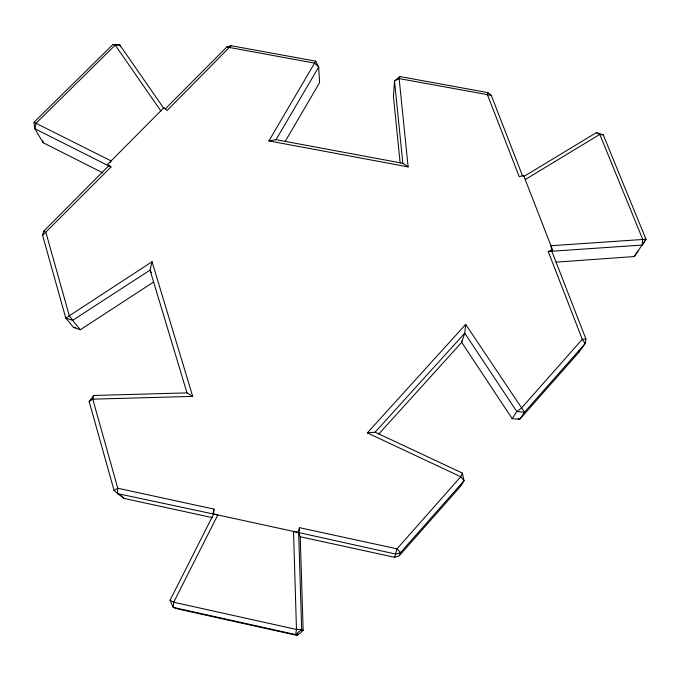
<?xml version="1.0" encoding="UTF-8"?>
<svg xmlns="http://www.w3.org/2000/svg" width="680" height="680" viewBox="0 0 680 680"><rect width="100%" height="100%" fill="white"/><g stroke="black" fill="none" stroke-linecap="round" stroke-linejoin="round"><path stroke-width="1.02" d="M461.712 340.96L461.686 342.354L512.185 418.668L519.69 419.339L578.714 352.486L585.157 343.545L585.931 339.048L551.931 251.532L550.944 245.735L646 239.25L603.236 134.869L596.309 132.659L523.898 176.494M518.024 418.455L519.69 419.339L524.501 412.225L585.157 343.545L582.275 339.311L548.216 251.481L642.217 245.055L642.625 239.148L599.785 134.402L596.309 132.659M465.69 324.385L367.336 432.897L375.148 432.191L464.763 333.183L516.774 411.545L524.501 412.225L465.69 324.385L464.763 333.183L461.686 342.354L378.786 434.036M153.748 281.945L80.274 329.757L73.593 327.522L65.773 318.078L152.048 261.74L192.72 396.389L186.992 392.887L93.78 395.471L89.156 401.54L114.044 490.356L117.793 488.24L214.055 509.125L213.452 514.446L170.034 600.262L173.213 607.393L178.406 609.067L297.304 635.468L303.152 630.462L300.228 536.75L298.664 532.976L299.514 527.671L396.993 548.828L400.537 552.585L399.177 555.832L394.647 557.303L300.228 536.75M400.146 163.115L393.448 96.271L394.527 80.945L399.865 76.542L487.806 92.608L487.458 94.741L519.24 176.724L523.583 175.355L552.636 250.078L548.216 251.481M578.714 352.486L579.02 350.736M299.514 527.671L298.469 532.483L212.942 513.893L214.055 509.125M152.048 261.74L150.025 270.113L186.992 392.887M297.798 633.582L297.304 635.468L295.63 634.576L173.213 607.393L173.706 602.242L217.804 514.956L117.462 493.578L114.044 490.356M93.78 395.471L92.76 399.16L117.793 488.24L117.462 493.578L124.108 498.423L212.237 517.599M42.593 235.356L43.792 231.124L108.664 165.861L111.035 166.957L42.593 235.356L65.773 318.078L72.641 320.365L80.274 329.757M399.865 76.542L399.143 78.591L408.127 166.889L268.898 140.913L315.724 61.166L231.03 45.688L226.814 46.988L165.368 108.808M394.647 557.303L396.993 548.828L460.742 476.739L462.34 473.076L375.148 432.191M110.27 162.545L111.078 160.888L34 122.29L112.906 44.532L119.748 44.889L164.033 108.689M285.005 141.746L319.591 82.645L318.69 67.04L315.724 61.166M268.898 140.913L276.046 139.672L318.69 67.04L314.653 63.138L226.814 46.988M512.185 418.668L516.774 411.545L521.407 408.144L582.275 339.311L585.931 339.048M556.036 262.14L634.321 256.538L638.01 250.869M642.217 245.055L646 239.25L634.321 256.538M231.03 45.688L167.203 110.415L163.99 107.678L107.831 164.16L111.035 166.957M399.177 555.832L460.904 485.919L464.058 480.666L462.34 473.076M89.156 401.54L92.76 399.16L192.72 396.389M525.223 179.562L599.785 134.402L603.236 134.869M301.3 630.581L303.152 630.462L301.648 629.425L296.471 629.45L173.706 602.242L170.034 600.262M73.593 327.522L75.701 327.437M522.614 176.06L491.258 95.344L399.143 78.591L394.527 80.945L402.824 163.302L408.127 166.889M276.046 139.672L402.824 163.302M298.664 532.976L301.648 629.425L295.63 634.576L296.471 629.45L293.539 531.412L395.87 554.106L400.537 552.585L464.058 480.666L460.742 476.739L367.336 432.897M112.906 44.532L115.234 45.118L119.748 44.889L120.454 46.767M108.664 165.861L34.808 128.69L34 122.29M160.803 110.882L115.234 45.118L36.04 123.199L34.808 128.69L43.137 142.732L102.816 172.839M43.792 231.124L45.917 232.5L69.233 315.452L72.641 320.365L150.025 270.113L151.394 272.782M487.806 92.608L491.258 95.344M120.785 495.287L124.108 498.423M42.874 140.649L43.137 142.732"/></g></svg>
